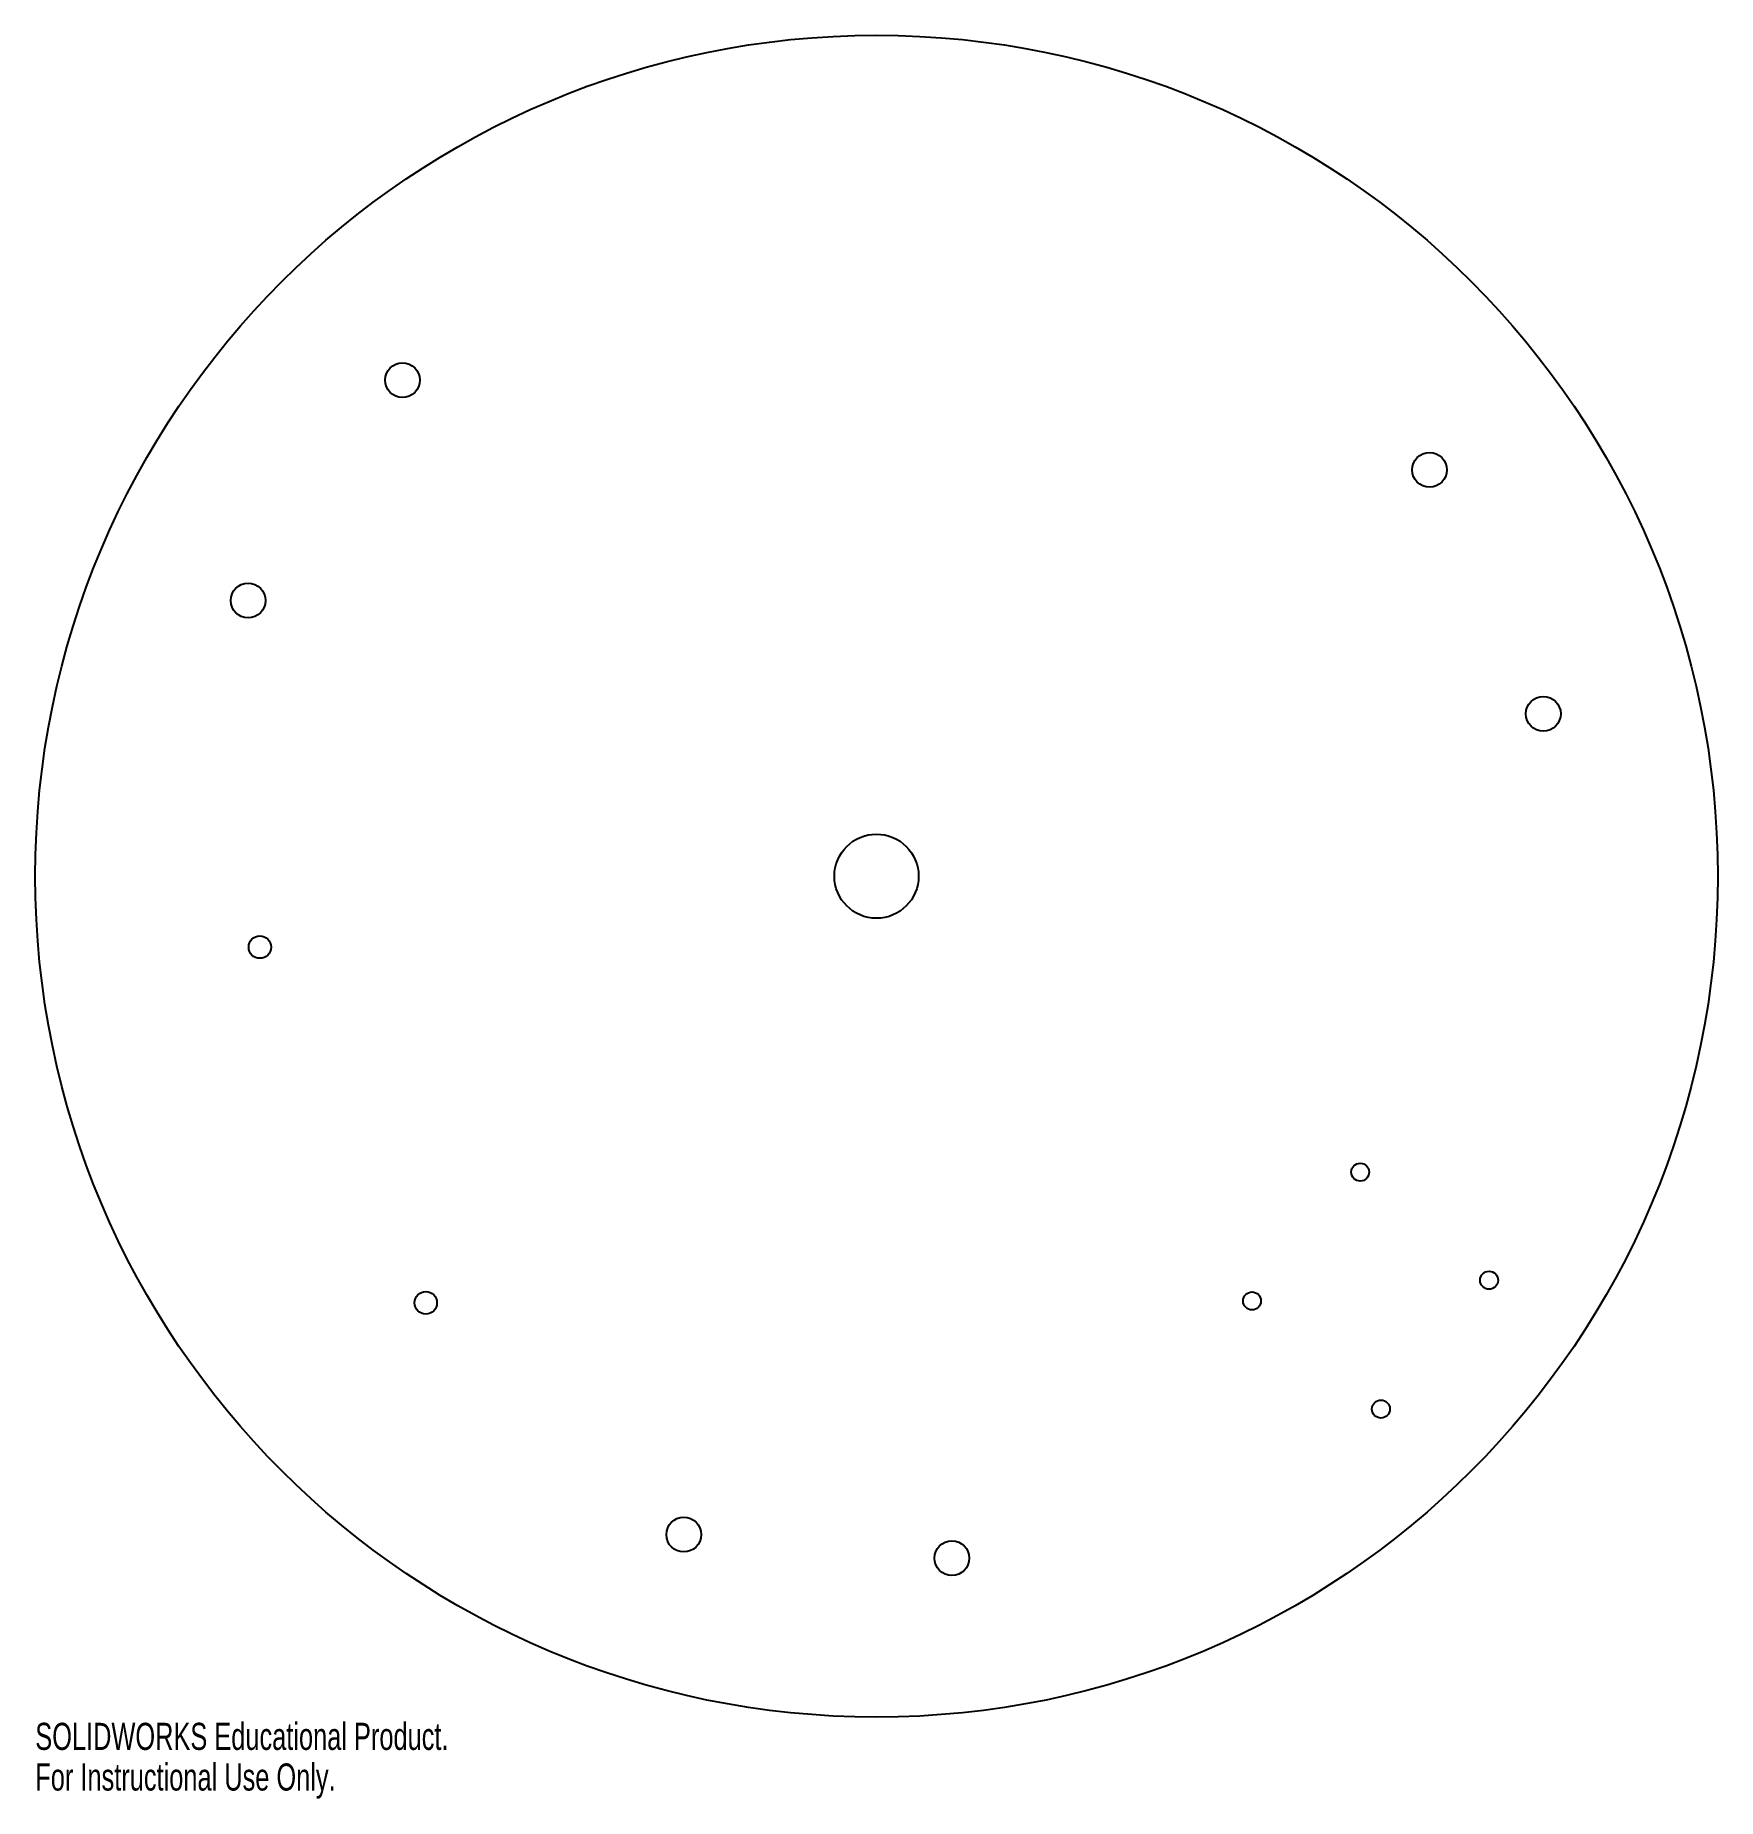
# Model space of a CAD drawing. Header units: millimetres. Extents: x -150 to 150, y -165 to 150.
import ezdxf

# ---------------------------------------------------------------- set-up
doc = ezdxf.new("R2010")
doc.units = ezdxf.units.MM
doc.styles.add('SLDTEXTSTYLE0', font='TXT', dxfattribs={"width": 0.7})

msp = doc.modelspace()

# ---------------------------------------------------------------- linework, layer by layer
at = {"color": 7, "linetype": 'Continuous', "lineweight": 25}
for centre, radius in [((0, 0), 150), ((-84.53, 88.49), 3.1), ((98.61, 72.47), 3.1), ((-112.06, 49.17), 3.1), ((118.9, 28.96), 3.1), ((0, 0), 7.5), ((-109.95, -12.65), 2), ((86.25, -52.79), 1.6), ((109.23, -72.07), 1.6), ((-80.37, -76.1), 2), ((66.96, -75.77), 1.6), ((89.94, -95.05), 1.6), ((-34.37, -117.45), 3.1), ((13.45, -121.64), 3.1)]:
    msp.add_circle(centre, radius, dxfattribs=at)

# ---------------------------------------------------------------- texts
at = {"color": 7, "linetype": 'Continuous', "char_height": 4.8336, "attachment_point": 1, "style": 'SLDTEXTSTYLE0'}
for s, insert in [('SOLIDWORKS Educational Product.', (-150, -151.02)), ('For Instructional Use Only.', (-150, -158.27))]:
    msp.add_mtext(s, dxfattribs=dict(at, insert=insert))

doc.saveas('drawing.dxf')
